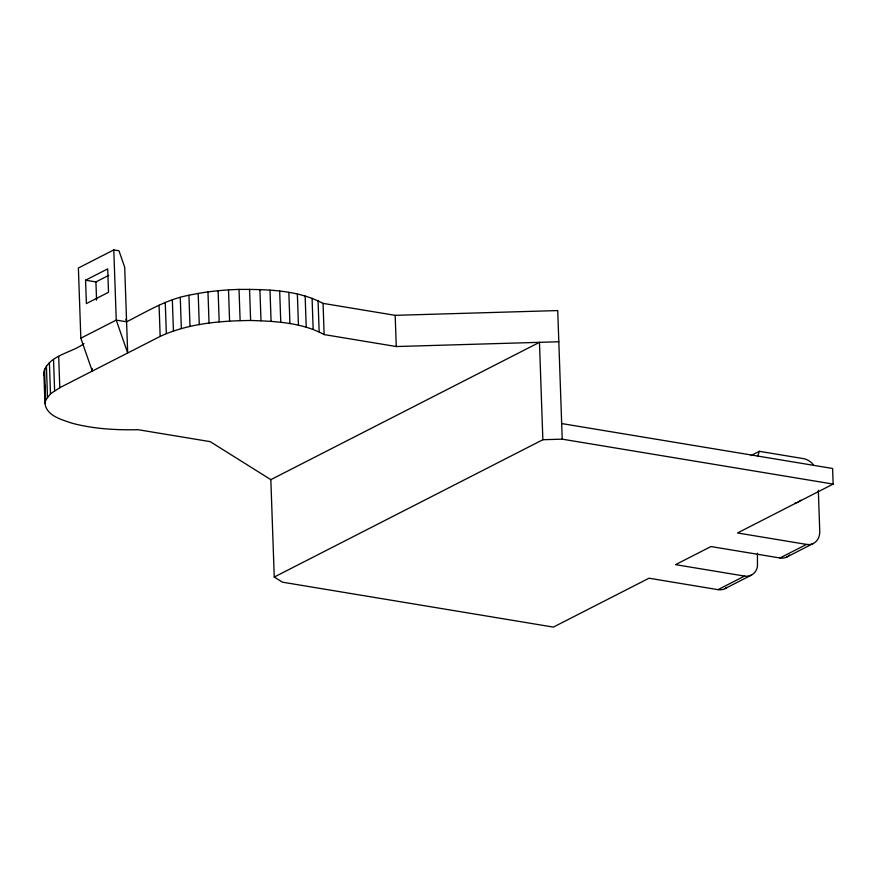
<?xml version="1.0" encoding="UTF-8"?>
<svg xmlns="http://www.w3.org/2000/svg" width="877" height="877" viewBox="0 0 877 877"><rect width="100%" height="100%" fill="white"/><g stroke="black" fill="none" stroke-linecap="round" stroke-linejoin="round"><path stroke-width="1.32" d="M726.715 587.48A16.378 13.023 62.9 0 1 717.978 589.651L649.002 578.217L553.376 627.099L282.438 582.175L274.249 577.044L270.84 479.653L210.195 441.646L138.073 429.697C115.874 430.179 93.411 428.919 71.881 423.163C61.785 419.644 46.722 416.005 44.935 403.508L43.85 372.308C48.465 355.021 71.75 353.025 83.973 343.598M44.935 403.508L45.626 400.252L44.53 369.053M757.596 456.5L759.35 451.315L803.507 458.638A16.389 13.034 62.9 0 1 813.417 464.821M45.626 400.252L50.493 393.806L59.789 387.7L160.162 336.395C188.314 323.416 220.006 320.829 250.625 320.478C275.499 321.256 301.798 322.484 324.139 334.575L396.272 346.536L558.824 341.767M800.942 500.175L798.169 502.181L794.891 503.179M113.791 249.901L116.246 320.094L127.68 353.003L124.687 267.211L118.965 250.756L113.791 249.901L78.382 268L80.837 338.193L92.271 371.103L92.184 368.384M85.573 280.201L107.696 268.888L108.518 292.293L86.384 303.595L85.573 280.201L95.922 281.923L108.726 275.367M80.837 338.193L116.246 320.094L126.595 321.804C146.744 311.664 166.389 299.397 188.917 295.253C205.382 291.701 222.199 289.936 239.026 289.399C267.321 289.366 297.456 289.859 323.054 303.376L395.176 315.336L557.728 310.568L562.223 439.158L833.15 484.082L832.602 468.482L561.675 423.558M270.84 479.653L539.465 342.337L542.863 439.728L274.249 577.044M750.898 455.634L759.35 451.315M833.15 484.082L737.524 532.964L806.522 544.409A16.378 13.023 62.9 0 0 819.754 531.122L818.318 490.166M757.454 553.212L757.443 566.739A16.378 13.023 62.9 0 1 744.54 576.079L675.553 564.645L710.962 546.546L779.949 557.98L806.522 544.409M717.978 589.651L744.54 576.079M724.797 588.708L751.348 575.137M786.779 557.038L813.341 543.466M542.863 439.728L562.223 439.158M125.893 319.283L126.595 321.804M43.85 372.308L44.343 375.531M395.176 315.336L396.272 346.536M323.054 303.376L324.139 334.575M318.066 300.679L319.151 331.879M312.069 298.213L313.155 329.401M305.141 295.988L306.226 327.187M297.358 294.047L298.454 325.246M288.84 292.414L289.925 323.613M279.675 291.109L280.772 322.297M269.995 290.134L271.081 321.333M259.899 289.531L260.995 320.719M249.539 289.278L250.625 320.478M239.026 289.399L240.123 320.587M228.502 289.87L229.599 321.07M218.11 290.715L219.195 321.914M207.959 291.898L209.044 323.098M198.18 293.422L199.276 324.611M188.917 295.253L190.002 326.452M180.267 297.38L181.353 328.568M172.341 299.759L173.438 330.958M165.249 302.379L166.345 333.578M159.077 305.207L160.162 336.395M95.922 281.923L96.558 300.12M58.704 356.511L59.789 387.7M53.519 359.493L54.615 390.693M49.397 362.607L50.493 393.806M46.393 365.808L47.479 397.007M44.683 385.025L45.155 398.586M789.552 555.031A16.378 13.023 62.9 0 1 779.949 557.98"/></g></svg>
